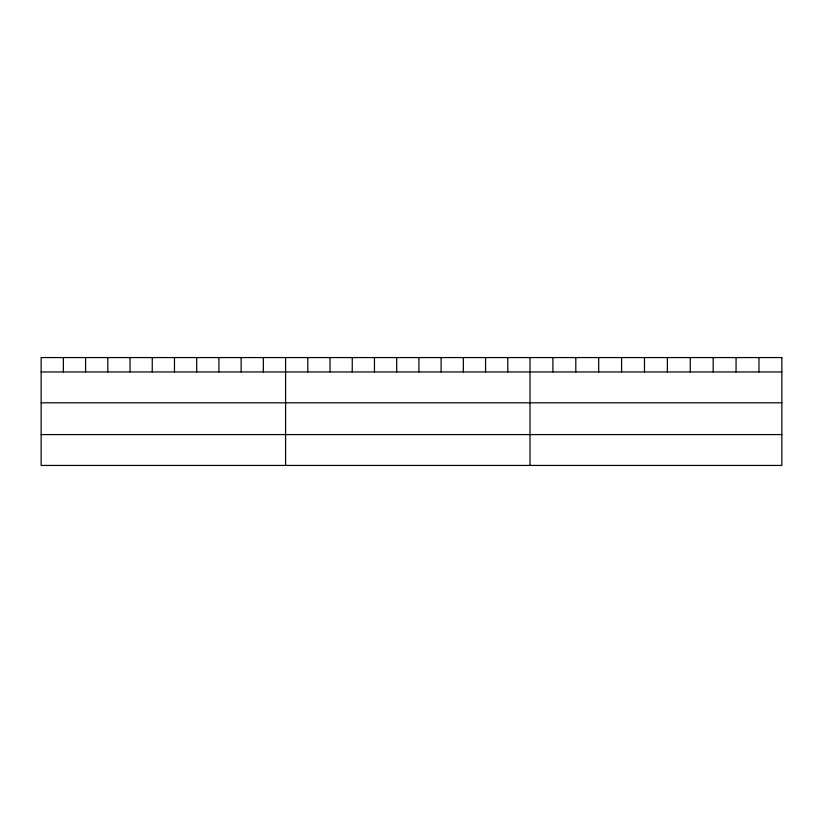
<?xml version="1.0" encoding="UTF-8"?>
<svg xmlns="http://www.w3.org/2000/svg" width="823" height="823" viewBox="0 0 823 823"><rect width="100%" height="100%" fill="white"/><g stroke="black" fill="none" stroke-linecap="round" stroke-linejoin="round"><path stroke-width="1.23" d="M41.15 371.955L781.85 371.955M41.15 402.807L781.85 402.807M41.15 434.585L781.85 434.585M758.96 357.563L758.96 371.955M736.06 357.563L736.06 371.955M713.171 357.563L713.171 371.955M690.271 357.563L690.271 371.955M667.381 357.563L667.381 371.955M644.481 357.563L644.481 371.955M621.591 357.563L621.591 371.955M598.691 357.563L598.691 371.955M575.802 357.563L575.802 371.955M552.902 357.563L552.902 371.955M530.012 357.563L530.012 465.437M507.791 357.563L507.791 371.955M485.57 357.563L485.57 371.955M463.349 357.563L463.349 371.955M441.128 357.563L441.128 371.955M418.907 357.563L418.907 371.955M396.686 357.563L396.686 371.955M374.465 357.563L374.465 371.955M352.244 357.563L352.244 371.955M330.023 357.563L330.023 371.955M307.802 357.563L307.802 371.955M285.581 357.563L285.581 465.437M263.36 357.563L263.36 371.955M241.139 357.563L241.139 371.955M218.918 357.563L218.918 371.955M196.697 357.563L196.697 371.955M174.476 357.563L174.476 371.955M152.255 357.563L152.255 371.955M130.034 357.563L130.034 371.955M107.813 357.563L107.813 371.955M85.592 357.563L85.592 371.955M63.371 357.563L63.371 371.955M781.85 357.563L41.15 357.563L41.15 465.437L781.85 465.437L781.85 357.563"/></g></svg>
